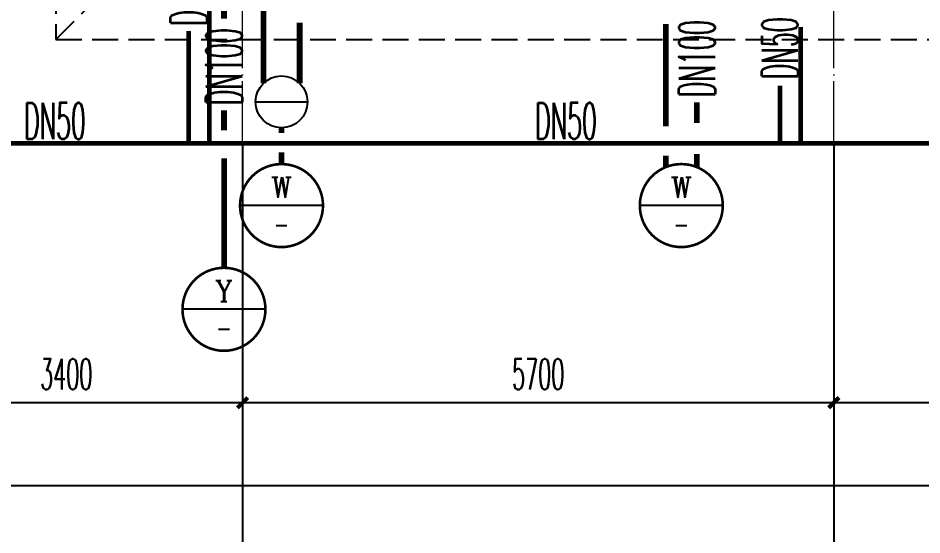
# Model space of a CAD drawing. Extents: x 27938 to 1042331, y -235042 to 1535213.
# Drawn here: x 708052 to 716767, y 667882 to 672865 of the extents above; entities that cross this region are included whole.
import ezdxf
from ezdxf.enums import TextEntityAlignment as Align

# ---------------------------------------------------------------- set-up
doc = ezdxf.new("R2010")
doc.units = 0
doc.header["$LTSCALE"] = 1000
doc.header["$MEASUREMENT"] = 0
doc.linetypes.add('DASH', pattern=[0.35, 0.25, -0.1])
doc.linetypes.add('DOTE', pattern=[2.42, 2, -0.2, 0.02, -0.2])
for name, color, linetype in [('AXIS', 3, 'Continuous'), ('DIM_雨水', 3, 'Continuous'), ('PIPE-凝结', 150, 'N'), ('PIPE-污水', 2, 'W'), ('PIPE-阳台', 132, 'YT'), ('PIPE-雨水', 4, 'Y'), ('TEXT_凝结', 7, 'Continuous'), ('TEXT_污水', 7, 'Continuous'), ('TEXT_雨水', 7, 'Continuous'), ('WELL_污水', 2, 'Continuous'), ('卫生间', 6, 'Continuous')]:
    doc.layers.add(name, color=color, linetype=linetype)
doc.layers.add('DOTE', color=19, linetype='DOTE', lineweight=9)
doc.styles.add('_TCH_DIM_T3', font='SIMPLEX.shx', dxfattribs={"width": 0.494118, "bigfont": 'GBCBIG.shx'})
doc.styles.add('_TWT_CIRCLE', font='COMPLEX', dxfattribs={"width": 1.1, "height": 3.5, "bigfont": 'HZTXT'})
doc.styles.add('_TWT_PIPEDN', font='SIMPLEX.shx', dxfattribs={"width": 0.6, "oblique": 10, "height": 3, "bigfont": 'HZTXT.shx'})
doc.styles.get("Standard").update_dxf_attribs({"font": 'gbenor.shx', "bigfont": 'gbcbig.shx'})
doc.linetypes.add('N', pattern='A,3,-0.2,["N",Standard,S=0.25,R=0,X=-0.1,Y=-0.115],-0.2', length=3.4)
doc.linetypes.add('W', pattern='A,3,-0.2,["W",Standard,S=0.25,R=0,X=-0.1,Y=-0.115],-0.2', length=3.4)
doc.linetypes.add('Y', pattern='A,3,-0.2,["Y",Standard,S=0.25,R=0,X=-0.1,Y=-0.115],-0.2', length=3.4)
doc.linetypes.add('YT', pattern='A,3,-0.2,["YT",Standard,S=0.25,R=0,X=-0.1,Y=-0.115],-0.35', length=3.55)
doc.dimstyles.new('_TCH_ARCH&&100', dxfattribs={"dimtxt": 297.5, "dimasz": 100, "dimexe": 250, "dimexo": 300, "dimgap": 126.25, "dimtad": 1, "dimdec": 0, "dimzin": 0, "dimdsep": 46, "dimtxsty": '_TCH_DIM_T3', "dimblk": 'ARCHTICK', "dimcen": 0.09, "dimclrt": 4, "dimazin": 2, "dimtfac": 1, "dimtdec": 0, "dimtix": 1, "dimtmove": 2, "dimatfit": 3, "dimfxl": 1, "dimtolj": 1, "dimtzin": 0, "dimarcsym": 0})

# ---------------------------------------------------------------- blocks, each defined once
blk = doc.blocks.new('HFTHFFGHFH')
at = {"layer": 'DOTE', "linetype": 'DOTE', "ltscale": 0.3}
for p, q in [((569816.6, 594448.8), (569816.6, 612948.8)), ((564116.6, 594448.8), (564116.6, 602648.8))]:
    blk.add_line(p, q, dxfattribs=at)
blk = doc.blocks.new('BFBTCSD')
at = {"layer": '卫生间', "color": 159, "linetype": 'DASH', "true_color": 0x22346e}
blk.add_line((705216.6, 672657.2), (704316.6, 673557.2), dxfattribs=at)
blk.add_lwpolyline([(706816.6, 673857.2), (705216.6, 673857.2), (705216.6, 672657.2), (684016.6, 672657.2), (684016.6, 673857.2), (681416.6, 673857.2), (681416.6, 683557.2), (683216.6, 683557.2), (683216.6, 684557.2), (689716.6, 684557.2), (689716.6, 689157.2), (691416.8, 689157.2)], dxfattribs=at)
blk = doc.blocks.new('$TWTSYS$00000190')
blk.add_line((0, 0.5, 0), (0, -0.5, 0))
blk.add_circle((0, 0, 0), 0.5)
blk = doc.blocks.new('_ArchTick')
at = {"color": 0, "linetype": 'ByBlock', "const_width": 0.4}
blk.add_lwpolyline([(-0.5, -0.5), (0.5, 0.5)], dxfattribs=at)
blk = doc.blocks.new('*D855')
at = {"layer": 'AXIS', "color": 0, "lineweight": -2}
for p, q in [((715916.6, 671357.2), (715916.6, 668907.2)), ((719016.6, 671357.2), (719016.6, 668907.2)), ((715916.6, 669157.2), (719016.6, 669157.2))]:
    blk.add_line(p, q, dxfattribs=at)
at = {"layer": 'Defpoints', "color": 0}
for p in [(715916.6, 671657.2), (719016.6, 671657.2), (719016.6, 669157.2)]:
    blk.add_point(p, dxfattribs=at)
at = {"layer": 'AXIS', "color": 0, "lineweight": -2, "xscale": 100, "yscale": 100, "zscale": 100, "rotation": 180}
blk.add_blockref('_ArchTick', (715916.6, 669157.2), dxfattribs=at)
at = {"layer": 'AXIS', "color": 0, "lineweight": -2, "xscale": 100, "yscale": 100, "zscale": 100}
blk.add_blockref('_ArchTick', (719016.6, 669157.2), dxfattribs=at)
at = {"layer": 'AXIS', "color": 4, "insert": (717466.6, 669432.2), "char_height": 297.5, "attachment_point": 5, "style": '_TCH_DIM_T3'}
blk.add_mtext('\\A1;3100', dxfattribs=at)
blk = doc.blocks.new('*D856')
at = {"layer": 'AXIS', "color": 0, "lineweight": -2}
for p, q in [((710216.6, 671357.2), (710216.6, 668907.2)), ((715916.6, 671357.2), (715916.6, 668907.2)), ((710216.6, 669157.2), (715916.6, 669157.2))]:
    blk.add_line(p, q, dxfattribs=at)
at = {"layer": 'Defpoints', "color": 0}
for p in [(710216.6, 671657.2), (715916.6, 671657.2), (715916.6, 669157.2)]:
    blk.add_point(p, dxfattribs=at)
at = {"layer": 'AXIS', "color": 0, "lineweight": -2, "xscale": 100, "yscale": 100, "zscale": 100, "rotation": 180}
blk.add_blockref('_ArchTick', (710216.6, 669157.2), dxfattribs=at)
at = {"layer": 'AXIS', "color": 0, "lineweight": -2, "xscale": 100, "yscale": 100, "zscale": 100}
blk.add_blockref('_ArchTick', (715916.6, 669157.2), dxfattribs=at)
at = {"layer": 'AXIS', "color": 4, "insert": (713066.6, 669432.2), "char_height": 297.5, "attachment_point": 5, "style": '_TCH_DIM_T3'}
blk.add_mtext('\\A1;5700', dxfattribs=at)
blk = doc.blocks.new('*D857')
at = {"layer": 'AXIS', "color": 0, "lineweight": -2}
for p, q in [((706816.6, 671357.2), (706816.6, 668907.2)), ((710216.6, 671357.2), (710216.6, 668907.2)), ((706816.6, 669157.2), (710216.6, 669157.2))]:
    blk.add_line(p, q, dxfattribs=at)
at = {"layer": 'Defpoints', "color": 0}
for p in [(706816.6, 671657.2), (710216.6, 671657.2), (710216.6, 669157.2)]:
    blk.add_point(p, dxfattribs=at)
at = {"layer": 'AXIS', "color": 0, "lineweight": -2, "xscale": 100, "yscale": 100, "zscale": 100, "rotation": 180}
blk.add_blockref('_ArchTick', (706816.6, 669157.2), dxfattribs=at)
at = {"layer": 'AXIS', "color": 0, "lineweight": -2, "xscale": 100, "yscale": 100, "zscale": 100}
blk.add_blockref('_ArchTick', (710216.6, 669157.2), dxfattribs=at)
at = {"layer": 'AXIS', "color": 4, "insert": (708516.6, 669432.2), "char_height": 297.5, "attachment_point": 5, "style": '_TCH_DIM_T3'}
blk.add_mtext('\\A1;3400', dxfattribs=at)
blk = doc.blocks.new('*D908')
at = {"layer": 'AXIS', "color": 0, "lineweight": -2}
for p, q in [((682316.6, 671357.2), (682316.6, 668107.2)), ((731316.6, 671357.2), (731316.6, 668107.2)), ((682316.6, 668357.2), (731316.6, 668357.2))]:
    blk.add_line(p, q, dxfattribs=at)
at = {"layer": 'Defpoints', "color": 0}
for p in [(682316.6, 671657.2), (731316.6, 671657.2), (731316.6, 668357.2)]:
    blk.add_point(p, dxfattribs=at)
at = {"layer": 'AXIS', "color": 0, "lineweight": -2, "xscale": 100, "yscale": 100, "zscale": 100, "rotation": 180}
blk.add_blockref('_ArchTick', (682316.6, 668357.2), dxfattribs=at)
at = {"layer": 'AXIS', "color": 0, "lineweight": -2, "xscale": 100, "yscale": 100, "zscale": 100}
blk.add_blockref('_ArchTick', (731316.6, 668357.2), dxfattribs=at)
at = {"layer": 'AXIS', "color": 4, "insert": (706816.6, 668632.2), "char_height": 297.5, "attachment_point": 5, "style": '_TCH_DIM_T3'}
blk.add_mtext('\\A1;49000', dxfattribs=at)

msp = doc.modelspace()

# ---------------------------------------------------------------- linework, layer by layer
at = {"layer": 'AXIS'}
for p, q in [((710216.6, 671657.2), (710216.6, 667657.2)), ((715916.6, 671657.2), (715916.6, 667657.2))]:
    msp.add_line(p, q, dxfattribs=at)
at = {"layer": 'DIM_雨水'}
for p, q in [((710991.6, 671057.2), (710191.6, 671057.2)), ((714846.6, 671057.2), (714046.6, 671057.2)), ((710436.6, 670057.2), (709636.6, 670057.2))]:
    msp.add_line(p, q, dxfattribs=at)
at = {"layer": 'DIM_雨水', "const_width": 25}
for points in [[(710991.6, 671057.2, 1), (710191.6, 671057.2, 1)], [(714846.6, 671057.2, 1), (714046.6, 671057.2, 1)], [(710436.6, 670057.2, 1), (709636.6, 670057.2, 1)]]:
    msp.add_lwpolyline(points, format="xyb", close=True, dxfattribs=at)
at = {"layer": 'PIPE-凝结', "const_width": 45}
for points in [[(709896.6, 673477.6), (709896.6, 671657.2)], [(715596.6, 672780.2), (715596.6, 671657.2)], [(709696.6, 672741.5), (709696.6, 671657.2)], [(715396.6, 672214), (715396.6, 671657.2)], [(707116.6, 671657.2), (728336.6, 671657.2)]]:
    msp.add_lwpolyline(points, dxfattribs=at)
at = {"layer": 'PIPE-污水', "const_width": 55}
for points in [[(714296.6, 672807.4), (714296.6, 671821.7)], [(714596.6, 672052.8), (714596.6, 671853.9)], [(710592, 671807.2), (710592, 671756.2)], [(710592.3, 671571.3), (710592.5, 671457.2)], [(714596.6, 671555), (714596.6, 671428)], [(714296.6, 671539.5), (714296.6, 671428)]]:
    msp.add_lwpolyline(points, dxfattribs=at)
at = {"layer": 'PIPE-阳台', "const_width": 55}
for points in [[(710416.6, 673408.8), (710416.6, 672235.7)], [(710766.6, 672819.9), (710766.6, 672235.7)]]:
    msp.add_lwpolyline(points, dxfattribs=at)
at = {"layer": 'PIPE-雨水', "const_width": 55}
for points in [[(710036.6, 674887.2), (710037, 672859.8)], [(710037.3, 671973.8), (710037.3, 671783.2)], [(710037.4, 671511.4), (710037.6, 670457.2)]]:
    msp.add_lwpolyline(points, dxfattribs=at)

# ---------------------------------------------------------------- block references
msp.add_blockref('HFTHFFGHFH', (146100, 77208.4))
at = {"color": 8, "xscale": -1}
msp.add_blockref('BFBTCSD', (1413633.2, 0), dxfattribs=at)
at = {"layer": 'WELL_污水', "xscale": 500, "yscale": 500, "zscale": 500, "rotation": 90.00000000000001}
msp.add_blockref('$TWTSYS$00000190', (710591.6, 672057.2), dxfattribs=at)

# ---------------------------------------------------------------- texts
at = {"layer": 'DIM_雨水', "color": 7, "style": '_TWT_CIRCLE'}
for s, height, p, p2 in [('W', 197, (710488.4, 671133), (710694.8, 671133)), ('W', 197, (714343.4, 671133), (714549.8, 671133)), ('Y', 203.9, (709951.1, 670131.9), (710122, 670131.9))]:
    msp.add_text(s, height=height, dxfattribs=at).set_placement(p, p2, align=Align.FIT)
at = {"layer": 'DIM_雨水', "color": 7, "style": '_TWT_CIRCLE', "width": 0.777778}
for p, p2 in [((710515.7, 670775.9), (710667.5, 670775.9)), ((714370.7, 670775.9), (714522.5, 670775.9)), ((709960.7, 669775.9), (710112.5, 669775.9))]:
    msp.add_text('-', height=207, dxfattribs=at).set_placement(p, p2, align=Align.FIT)
at = {"layer": 'TEXT_凝结', "style": '_TWT_PIPEDN', "width": 0.48}
for p in [(709871.6, 672791.5), (715571.6, 672274.6)]:
    msp.add_text('DN50', height=350, rotation=90, dxfattribs=at).set_placement(p)
for p in [(708107.8, 671696.6), (713035.4, 671696.6)]:
    msp.add_text('DN50', height=350, dxfattribs=at).set_placement(p)
at = {"layer": 'TEXT_污水', "style": '_TWT_PIPEDN', "width": 0.48}
msp.add_text('DN100', height=350, rotation=90, dxfattribs=at).set_placement((714771.6, 672102.8))
at = {"layer": 'TEXT_雨水', "style": '_TWT_PIPEDN', "width": 0.48}
msp.add_text('DN100', height=350, rotation=90.01315, dxfattribs=at).set_placement((710212.2, 672023.9))

# ---------------------------------------------------------------- dimensions: what is measured, and where the dimension line sits
at = {"layer": 'AXIS'}
for p1, p2, distance, picture, middle in [((682316.6, 671657.2), (731316.6, 671657.2), -3300, '*D908', (706816.6, 668632.2)), ((706816.6, 671657.2), (710216.6, 671657.2), -2500, '*D857', (708516.6, 669432.2)), ((710216.6, 671657.2), (715916.6, 671657.2), -2500, '*D856', (713066.6, 669432.2)), ((715916.6, 671657.2), (719016.6, 671657.2), -2500, '*D855', (717466.6, 669432.2))]:
    dim = msp.add_aligned_dim(p1=p1, p2=p2, distance=distance, dimstyle='_TCH_ARCH&&100', dxfattribs=at)
    dim.commit()
    dim.dimension.update_dxf_attribs({"geometry": picture, "text_midpoint": middle})

doc.saveas('drawing.dxf')
